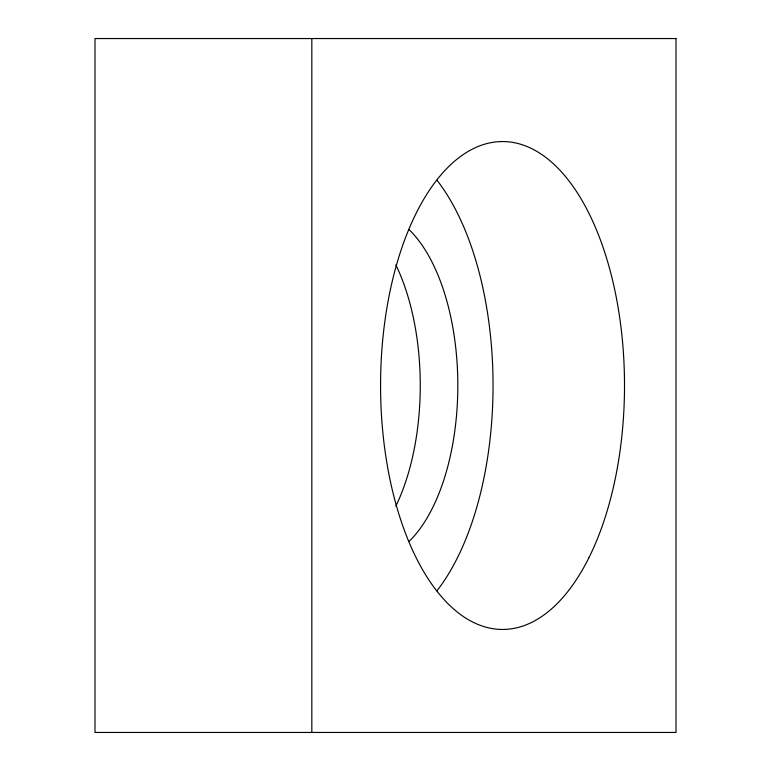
<?xml version="1.0" encoding="UTF-8"?>
<svg xmlns="http://www.w3.org/2000/svg" width="771" height="771" viewBox="0 0 771 771"><rect width="100%" height="100%" fill="white"/><g stroke="black" fill="none" stroke-linecap="round" stroke-linejoin="round"><path stroke-width="1.16" d="M311.831 38.55L311.831 732.45M436.935 180.163A243.954 121.972 -90 0 1 436.935 590.837M409.237 229.719A173.475 86.737 -90 0 1 457.82 385.5A173.475 86.737 -90 0 1 409.237 541.281M395.841 264.839A173.475 86.737 90 0 1 395.841 506.162M676.013 38.55L94.987 38.55L94.987 732.45L676.013 732.45L676.013 38.55M588.784 558.002A243.944 121.972 -90 0 0 534.101 149.863A243.944 121.972 -90 0 0 384.719 448.635A243.944 121.972 -90 0 0 588.784 558.002"/></g></svg>
